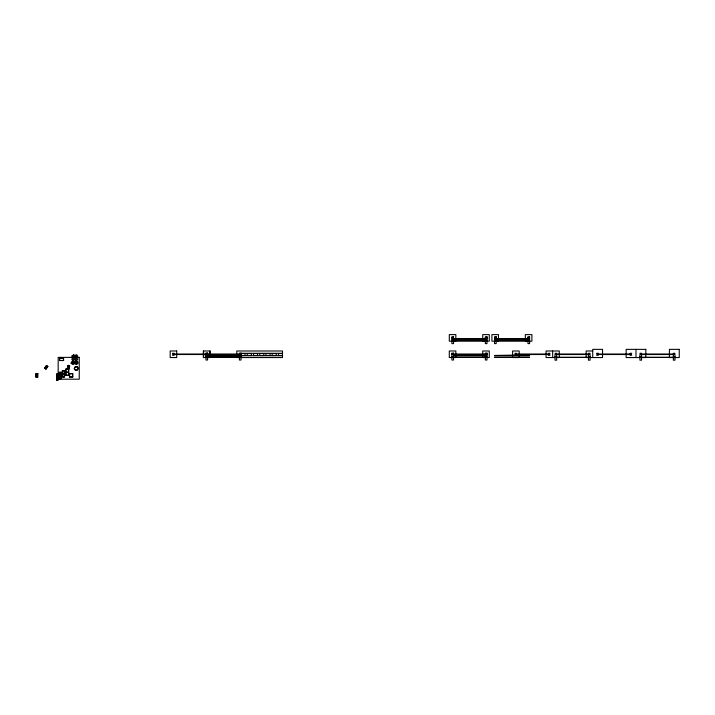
<?xml version="1.0" encoding="UTF-8"?>
<svg xmlns="http://www.w3.org/2000/svg" width="715" height="715" viewBox="0 0 715 715"><rect width="100%" height="100%" fill="white"/><g stroke="black" fill="none" stroke-linecap="round" stroke-linejoin="round"><path stroke-width="1.07" d="M67.675 367.841L68.032 365.463L69.578 365.58L68.944 368.904L67.407 368.788L67.675 367.841L67.228 368.225M67.836 367.921L68.032 365.463M68.944 368.904L68.685 367.993L69.757 366.143M69.578 365.58L68.756 365.874L68.443 365.249M68.551 369.119L67.416 368.279M75.397 370.245L77.265 369.914L78.221 368.279L77.104 366.661L75.129 366.84L74.271 368.627L75.397 370.245L77.372 370.066L78.221 368.279M74.271 368.627L75.236 366.992L77.104 366.661M44.634 368.145L46.511 365.454L47.851 366.393L45.974 369.083L44.634 368.145L46.511 365.454M45.974 369.083L47.851 366.393M59.488 360.512L63.59 360.512L63.59 358.465L59.488 358.465L59.488 360.512L63.59 360.512M59.488 358.465L63.59 358.465M69.462 376.93L72.742 376.93L69.462 376.93L69.462 373.65L72.742 373.65L72.742 376.93M69.462 373.65L72.742 373.65M451.907 337.471L452.398 337.471L451.907 337.972M453.551 337.471L453.06 337.471L453.551 337.972M485.351 337.471L485.843 337.471L485.351 337.972M486.987 337.471L486.495 337.471L486.987 337.972M494.53 337.471L495.021 337.471L494.53 337.972M496.165 337.471L495.674 337.471L496.165 337.972M527.965 337.471L528.457 337.471L527.965 337.972M529.601 337.471L529.109 337.471L529.601 337.972M485.351 337.882L486.987 337.882M485.351 338.704L486.987 338.704M453.006 338.865L485.887 338.865M494.53 338.865L528.51 338.865M453.006 339.035L485.887 339.035M494.53 339.035L528.51 339.035M451.907 340.018L453.551 340.018M485.351 340.018L486.987 340.018M494.53 340.018L496.165 340.018M527.965 340.018L529.601 340.018M453.551 340.742L485.351 340.742M494.53 340.742L528.51 340.742M453.551 340.912L485.351 340.912M494.53 340.912L528.51 340.912M455.839 341.162L449.288 341.162L449.288 334.611L455.839 334.611L455.839 340.072M482.723 341.162L489.283 341.162L489.283 334.611L482.723 334.611L482.723 340.072M498.462 341.162L491.902 341.162L491.902 334.611L498.462 334.611L498.462 340.072M525.337 341.162L527.527 341.162M529.708 341.162L531.897 341.162L531.897 334.611L525.337 334.611L525.337 340.072M592.708 350.994L586.148 350.994L586.148 357.554L602.539 357.554L602.539 349.358L592.708 349.358L592.708 357.554M241.044 353.29L282.514 353.29M241.044 353.532L245.138 353.532L245.138 355.498L241.044 355.498M282.514 353.532L278.412 353.532L278.412 355.498L282.514 355.498M205.965 353.862L206.456 354.354L205.965 354.354M207.609 353.862L207.046 354.524L239.927 354.443M239.4 353.862L239.891 354.354L239.4 354.354M241.044 353.862L240.553 353.862L241.044 354.354M451.907 353.862L452.398 353.862L451.907 354.354M453.551 353.862L453.06 353.862L453.551 354.354M485.351 353.862L485.843 353.862L485.351 354.354M486.987 353.862L486.495 353.862L486.987 354.354M207.046 354.032L239.927 354.113M453.551 354.113L486.987 354.113M485.351 354.274L486.987 354.274M207.118 354.354L207.609 354.354M453.551 354.443L486.987 354.443M239.4 355.096L241.044 355.096M485.351 355.096L486.987 355.096M239.927 355.284L207.609 355.284L207.538 354.524M453.551 355.185L485.351 355.185M207.609 355.614L239.927 355.614M453.551 355.516L485.351 355.516M241.044 355.748L282.514 355.748M207.609 356.213L239.927 356.213M205.965 356.41L207.609 356.41M239.4 356.41L241.044 356.41M451.907 356.41L453.551 356.41M485.351 356.41L486.987 356.41M207.609 356.544L239.927 356.544M555.01 356.57L556.645 356.57M588.445 356.57L590.081 356.57M639.916 356.57L641.552 356.57M673.351 356.57L674.987 356.57M207.609 357.143L239.927 357.143M453.551 357.134L485.351 357.134M494.53 357.134L529.601 357.134M453.551 357.303L485.351 357.303M494.53 357.303L529.601 357.303M556.645 357.303L588.445 357.303M641.552 357.303L673.351 357.303M207.609 357.464L239.927 357.464M556.645 357.464L588.445 357.464M641.552 357.464L673.351 357.464M210.165 357.554L203.346 357.554L203.346 350.994L210.165 350.994L210.165 356.463M236.781 357.554L282.514 357.554L282.514 350.994L236.781 350.994L236.781 356.463M455.839 357.554L449.288 357.554L449.288 350.994L455.839 350.994L455.839 356.463M482.723 357.554L489.283 357.554L489.283 350.994L482.723 350.994L482.723 356.463M512.61 357.554L519.17 357.554M554.903 357.554L546.054 357.554L546.054 350.994L559.273 350.994L559.273 357.554L557.083 357.554M70.857 363.256L72.054 363.256M46.547 365.687L47.628 366.438M44.866 368.1L45.939 368.851M77.023 366.831L78.033 368.296M74.467 368.609L75.477 370.075M673.351 354.032L673.351 353.29L674.987 353.29L674.495 354.032L674.987 354.524L674.987 360.172L673.351 360.172L673.351 354.524M641.552 354.032L641.552 353.29L639.916 353.29L640.408 354.032L639.916 354.524L639.916 360.172L641.552 360.172L641.552 354.524M635.975 349.358L635.975 357.554M630.076 354.032L630.076 353.29L631.72 353.29L631.229 354.032L631.72 355.257L630.076 355.257L630.076 354.524M598.276 354.032L598.276 353.29L596.641 353.29L597.132 354.032L596.641 355.257L598.276 355.257L598.276 354.524M588.445 354.032L588.445 353.29L590.081 353.29L589.589 354.032L590.081 354.524L590.081 360.172L588.445 360.172L588.445 354.524M556.645 354.032L556.645 353.29L555.01 353.29L555.501 354.032L555.01 354.524L555.01 360.172L556.645 360.172L556.645 354.524M552.606 350.994L552.713 357.554M548.342 354.032L548.342 353.29L549.987 353.29L549.495 354.032L549.987 355.257L548.342 355.257L548.342 354.524M519.17 356.463L519.17 350.994L512.61 350.994L512.61 356.463M516.552 354.032L516.552 353.29L514.907 353.29L515.399 354.032L514.907 355.257M516.552 354.524L516.552 355.257M209.897 350.994L209.897 356.463M207.538 354.032L207.538 353.29L205.902 353.29L205.902 354.032M205.902 354.524L205.902 355.257M203.605 350.994L203.605 357.554M174.103 354.032L174.103 353.29L172.467 353.29L172.959 354.032L172.467 355.257L174.103 355.257L174.103 354.524M72.581 373.811L72.581 376.769M69.632 373.811L69.632 376.769M63.429 358.626L63.429 360.351M59.658 358.626L59.658 360.351M36.108 374.043L36.304 375.214L36.134 374.008M36.108 375.84L36.304 377.011L36.134 375.813M37.171 374.043L37.368 375.214L37.225 373.981M37.171 375.84L37.368 377.011L37.225 375.786M72.43 361.066L71.384 362.103L71.384 363.3L72.43 364.346L73.618 364.346L74.664 363.3L75.71 364.346L76.898 364.346L77.944 363.3L77.944 362.112L76.898 361.066L75.71 361.066L74.664 362.112L73.618 361.066L72.43 361.066M73.028 361.665L71.983 362.702L73.028 363.747L74.065 362.702L73.028 361.665M76.299 361.665L75.263 362.702L76.299 363.747L77.345 362.702L76.299 361.665M453.551 336.738L451.907 336.738L451.907 343.62L453.551 343.62L453.551 336.738M486.987 336.738L485.351 336.738L485.351 343.62L486.987 343.62L486.987 336.738M496.165 336.738L494.53 336.738L494.53 343.62L496.165 343.62L496.165 336.738M529.601 336.738L527.965 336.738L527.965 343.62L529.601 343.62L529.601 336.738M645.815 349.358L626.143 349.358L626.143 357.554L645.815 357.554L645.815 349.358M679.25 349.358L669.419 349.358L669.419 357.554L679.25 357.554L679.25 349.358M176.721 350.994L170.17 350.994L170.17 357.554L176.721 357.554L176.721 350.994M207.609 353.13L205.965 353.13L205.965 360.011L207.609 360.011L207.609 353.13M241.044 353.13L239.4 353.13L239.4 360.011L241.044 360.011L241.044 353.13M453.551 353.13L451.907 353.13L451.907 360.011L453.551 360.011L453.551 353.13M486.987 353.13L485.351 353.13L485.351 360.011L486.987 360.011L486.987 353.13M251.367 353.532L247.274 353.532L247.274 355.498L251.367 355.498L251.367 353.532M257.597 353.532L253.503 353.532L253.503 355.498L257.597 355.498L257.597 353.532M263.826 353.532L259.724 353.532L259.724 355.498L263.826 355.498L263.826 353.532M270.056 353.532L265.953 353.532L265.953 355.498L270.056 355.498L270.056 353.532M276.285 353.532L272.183 353.532L272.183 355.498L276.285 355.498L276.285 353.532M206.394 354.032L173.611 354.032L173.611 354.524L206.394 354.524L206.394 354.032M548.834 354.032L516.051 354.032L516.051 354.524L548.834 354.524L548.834 354.032M588.937 354.032L556.154 354.032L556.154 354.524L588.937 354.524L588.937 354.032M630.567 354.032L597.785 354.032L597.785 354.524L630.567 354.524L630.567 354.032M673.843 354.032L641.06 354.032L641.06 354.524L673.843 354.524L673.843 354.032M73.886 354.765L71.929 355.748L71.929 356.731L72.903 356.731L72.903 358.698L71.929 358.698L71.929 359.681L72.903 359.681L72.903 360.503L73.886 360.503L73.886 359.681L75.853 359.681L75.853 360.503L76.836 360.503L76.836 359.681L77.658 359.681L77.658 358.698L76.836 358.698L76.836 356.731L77.658 356.731L77.658 355.748L76.836 355.748L76.836 354.765L75.853 354.765L75.853 355.748L73.886 355.748L73.886 354.765M529.601 355.185L494.53 355.489L529.601 355.212M75.853 356.731L73.886 356.731L73.886 358.698L75.853 358.698L75.853 356.731M79.249 357.375L58.174 357.375L58.174 379.191L79.249 379.191L79.249 357.375M68.81 368.922L65.7 368.922L65.7 375.473L68.81 375.473L68.81 368.922M68.479 369.244L66.021 369.244L66.021 372.032L68.479 372.032L68.479 369.244M64.564 370.558L62.268 370.558L62.268 377.118L64.564 377.118L64.564 370.558M64.234 370.888L62.598 370.888L62.598 373.677L64.234 373.677L64.234 370.888M61.204 372.193L59.238 372.193L59.238 378.753L61.204 378.753L61.204 372.193M68.479 372.363L66.021 372.363L66.021 375.152L68.479 375.152L68.479 372.363M60.873 372.524L59.568 372.524L59.568 375.312L60.873 375.312L60.873 372.524M37.877 373.623L35.75 373.623L35.75 377.234L37.877 377.234L37.877 373.623M58.022 373.838L56.548 373.838L56.548 380.389L58.022 380.389L58.022 373.838M64.234 373.999L62.598 373.999L62.598 376.787L64.234 376.787L64.234 373.999M57.701 374.168L56.878 374.168L56.878 376.948L57.701 376.948L57.701 374.168M60.873 375.643L59.568 375.643L59.568 378.423L60.873 378.423L60.873 375.643M57.701 377.279L56.878 377.279L56.878 380.067L57.701 380.067L57.701 377.279"/></g></svg>
